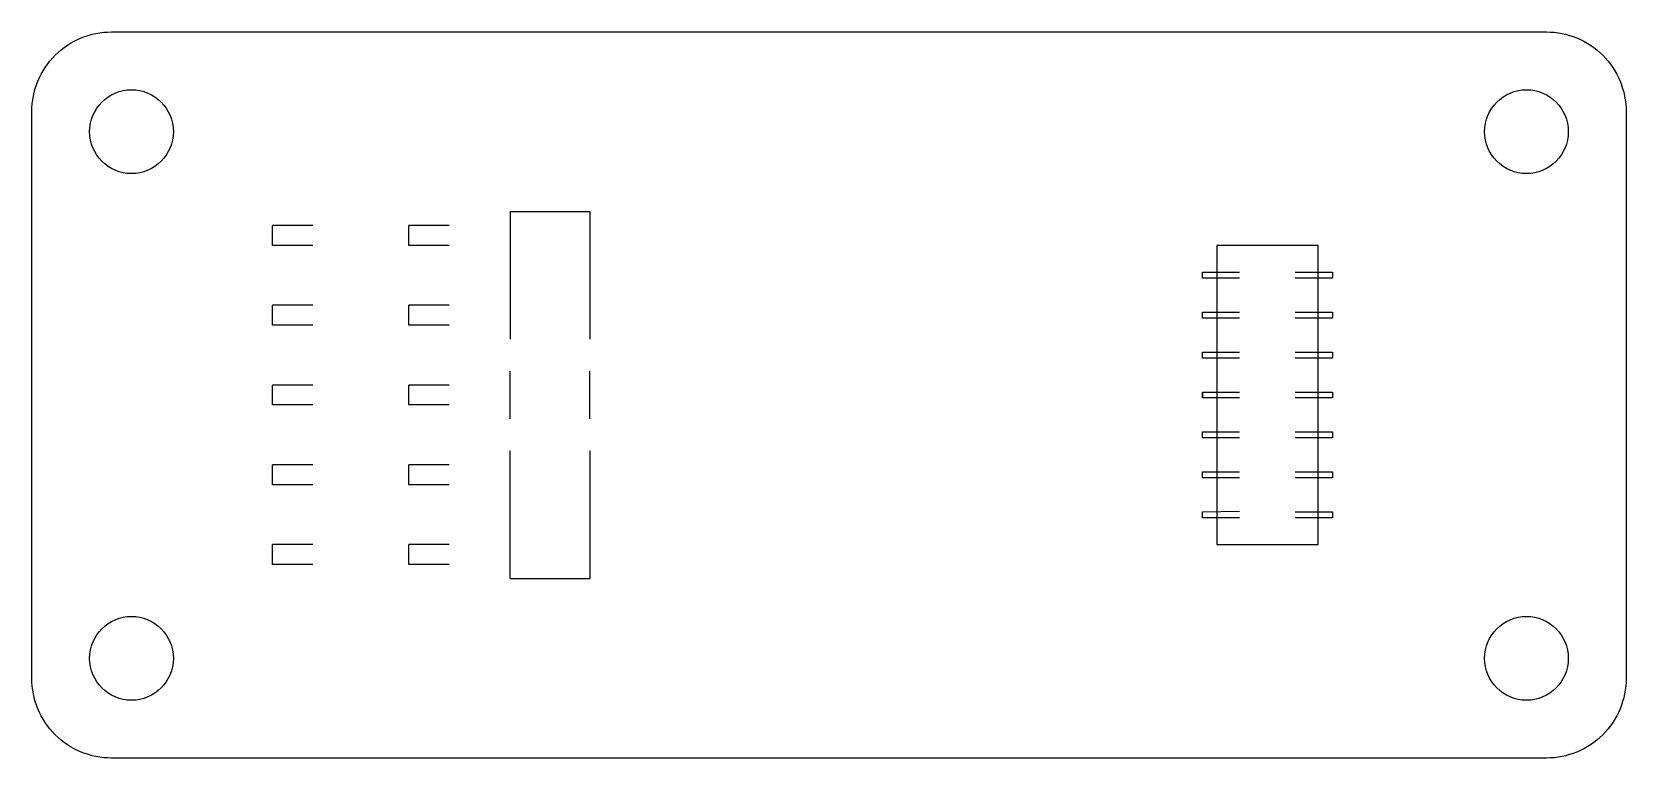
# Model space of a CAD drawing. Header units: millimetres. Extents: x -5.4 to 34.6, y -1.2 to 17.
import ezdxf

# ---------------------------------------------------------------- set-up
doc = ezdxf.new("R2010")
doc.units = ezdxf.units.MM
doc.layers.get('0').update_dxf_attribs({"linetype": 'CONTINUOUS'})

msp = doc.modelspace()

# ---------------------------------------------------------------- linework, layer by layer
for p, q in [((6.606, 12.543, -0.437), (6.606, 9.343, -0.437)), ((6.606, 12.543, -0.437), (8.606, 12.543, -0.437)), ((8.606, 12.543, -0.437), (8.606, 9.343, -0.437)), ((1.656, 12.193, -0.437), (0.646, 12.193, -0.437)), ((0.646, 11.693, -0.437), (0.646, 12.193, -0.437)), ((5.076, 12.193, -0.437), (4.066, 12.193, -0.437)), ((4.066, 11.693, -0.437), (4.066, 12.193, -0.437)), ((1.656, 11.693, -0.437), (0.646, 11.693, -0.437)), ((5.076, 11.693, -0.437), (4.066, 11.693, -0.437)), ((26.876, 11.693, 0.613), (24.336, 11.693, 0.613)), ((24.336, 11.693, 0.613), (24.336, 4.193, 0.613)), ((26.876, 4.193, 0.613), (26.876, 11.693, 0.613)), ((23.976, 11.018, 0.363), (24.906, 11.018, 0.363)), ((23.976, 10.868, 0.363), (23.976, 11.018, 0.363)), ((24.906, 10.868, 0.363), (23.976, 10.868, 0.363)), ((26.306, 11.018, 0.363), (27.236, 11.018, 0.363)), ((27.236, 10.868, 0.363), (26.306, 10.868, 0.363)), ((27.236, 11.018, 0.363), (27.236, 10.868, 0.363)), ((1.656, 10.193, -0.437), (0.646, 10.193, -0.437)), ((0.646, 9.693, -0.437), (0.646, 10.193, -0.437)), ((5.076, 10.193, -0.437), (4.066, 10.193, -0.437)), ((4.066, 9.693, -0.437), (4.066, 10.193, -0.437)), ((23.976, 9.868, 0.363), (23.976, 10.018, 0.363)), ((23.976, 10.018, 0.363), (24.906, 10.018, 0.363)), ((26.306, 10.018, 0.363), (27.236, 10.018, 0.363)), ((27.236, 10.018, 0.363), (27.236, 9.868, 0.363)), ((1.656, 9.693, -0.437), (0.646, 9.693, -0.437)), ((5.076, 9.693, -0.437), (4.066, 9.693, -0.437)), ((24.906, 9.868, 0.363), (23.976, 9.868, 0.363)), ((27.236, 9.868, 0.363), (26.306, 9.868, 0.363)), ((23.976, 8.868, 0.363), (23.976, 9.018, 0.363)), ((23.976, 9.018, 0.363), (24.906, 9.018, 0.363)), ((24.906, 8.868, 0.363), (23.976, 8.868, 0.363)), ((26.306, 9.018, 0.363), (27.236, 9.018, 0.363)), ((27.236, 8.868, 0.363), (26.306, 8.868, 0.363)), ((27.236, 9.018, 0.363), (27.236, 8.868, 0.363)), ((6.606, 7.343, -0.437), (6.606, 8.543, -0.437)), ((8.606, 7.343, -0.437), (8.606, 8.543, -0.437)), ((1.656, 8.193, -0.437), (0.646, 8.193, -0.437)), ((0.646, 7.693, -0.437), (0.646, 8.193, -0.437)), ((5.076, 8.193, -0.437), (4.066, 8.193, -0.437)), ((4.066, 7.693, -0.437), (4.066, 8.193, -0.437)), ((23.976, 7.868, 0.363), (23.976, 8.018, 0.363)), ((23.976, 8.018, 0.363), (24.906, 8.018, 0.363)), ((26.306, 8.018, 0.363), (27.236, 8.018, 0.363)), ((27.236, 8.018, 0.363), (27.236, 7.868, 0.363)), ((1.656, 7.693, -0.437), (0.646, 7.693, -0.437)), ((5.076, 7.693, -0.437), (4.066, 7.693, -0.437)), ((24.906, 7.868, 0.363), (23.976, 7.868, 0.363)), ((27.236, 7.868, 0.363), (26.306, 7.868, 0.363)), ((23.976, 6.868, 0.363), (23.976, 7.018, 0.363)), ((23.976, 7.018, 0.363), (24.906, 7.018, 0.363)), ((24.906, 6.868, 0.363), (23.976, 6.868, 0.363)), ((26.306, 7.018, 0.363), (27.236, 7.018, 0.363)), ((27.236, 6.868, 0.363), (26.306, 6.868, 0.363)), ((27.236, 7.018, 0.363), (27.236, 6.868, 0.363)), ((6.606, 3.343, -0.437), (6.606, 6.543, -0.437)), ((8.606, 6.543, -0.437), (8.606, 3.343, -0.437)), ((1.656, 6.193, -0.437), (0.646, 6.193, -0.437)), ((0.646, 5.693, -0.437), (0.646, 6.193, -0.437)), ((5.076, 6.193, -0.437), (4.066, 6.193, -0.437)), ((4.066, 5.693, -0.437), (4.066, 6.193, -0.437)), ((23.976, 5.868, 0.363), (23.976, 6.018, 0.363)), ((23.976, 6.018, 0.363), (24.906, 6.018, 0.363)), ((26.306, 6.018, 0.363), (27.236, 6.018, 0.363)), ((27.236, 6.018, 0.363), (27.236, 5.868, 0.363)), ((1.656, 5.693, -0.437), (0.646, 5.693, -0.437)), ((5.076, 5.693, -0.437), (4.066, 5.693, -0.437)), ((24.906, 5.868, 0.363), (23.976, 5.868, 0.363)), ((27.236, 5.868, 0.363), (26.306, 5.868, 0.363)), ((23.976, 5.018, 0.363), (24.906, 5.028, 0.363)), ((23.976, 4.868, 0.363), (23.976, 5.018, 0.363)), ((24.906, 4.868, 0.363), (23.976, 4.868, 0.363)), ((26.306, 5.018, 0.363), (27.236, 5.018, 0.363)), ((27.236, 4.868, 0.363), (26.306, 4.868, 0.363)), ((27.236, 5.018, 0.363), (27.236, 4.868, 0.363)), ((1.656, 4.193, -0.437), (0.646, 4.193, -0.437)), ((0.646, 3.693, -0.437), (0.646, 4.193, -0.437)), ((5.076, 4.193, -0.437), (4.066, 4.193, -0.437)), ((4.066, 3.693, -0.437), (4.066, 4.193, -0.437)), ((24.336, 4.193, 0.613), (26.876, 4.193, 0.613)), ((1.656, 3.693, -0.437), (0.646, 3.693, -0.437)), ((5.076, 3.693, -0.437), (4.066, 3.693, -0.437)), ((6.606, 3.343, -0.437), (8.606, 3.343, -0.437))]:
    msp.add_line(p, q)
msp.add_lwpolyline([(34.606, 0.843, -0.414214), (32.606, -1.157), (-3.394, -1.157, -0.414214), (-5.394, 0.843), (-5.394, 15.043, -0.414214), (-3.394, 17.043), (32.606, 17.043, -0.414214), (34.606, 15.043)], format="xyb", close=True)
msp.add_lwpolyline([(23.976, 8.018), (23.976, 7.868), (23.976, 7.868), (23.976, 8.018)], close=True)
for centre in [(-2.894, 14.543, 0.363), (32.106, 14.543, 0.363), (-2.894, 1.343, 0.363), (32.106, 1.343, 0.363)]:
    msp.add_circle(centre, 1.05)

doc.saveas('drawing.dxf')
